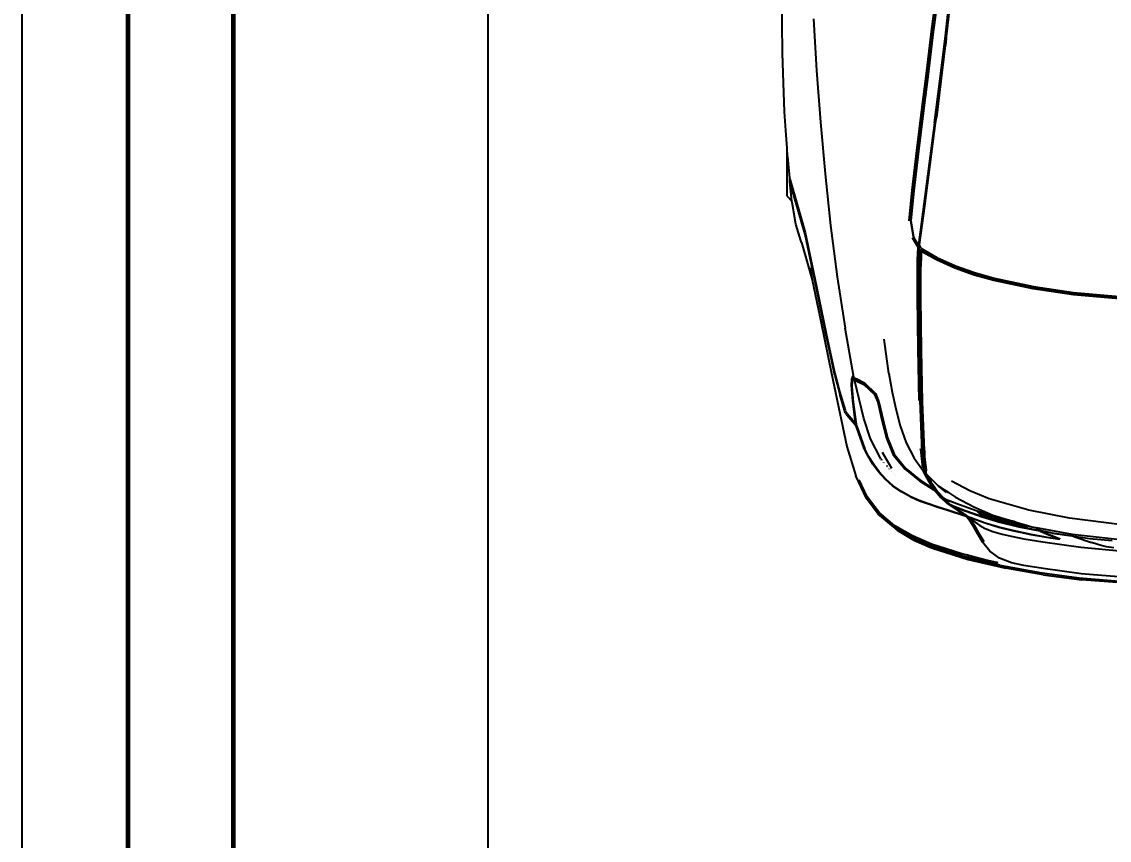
# Model space of a CAD drawing. Header units: metres. Extents: x 54.3 to 102.1, y 17 to 45.8.
# Drawn here: x 71.001 to 72.541, y 27.629 to 28.788 of the extents above; entities that cross this region are included whole.
import ezdxf

# ---------------------------------------------------------------- set-up
doc = ezdxf.new("R2010")
doc.units = ezdxf.units.M
doc.layers.get('Defpoints').update_dxf_attribs({"lineweight": 0})
doc.layers.add('A-WALL', color=6, linetype='Continuous', lineweight=60)
doc.layers.add('Edges', color=7, linetype='Continuous')
doc.styles.add('TEXTS', font='swissl.ttf')
doc.dimstyles.new('Copy of DIMTEXT', dxfattribs={"dimscale": 0.3, "dimtxt": 0.22, "dimasz": 0.18, "dimexe": 0.05, "dimexo": 0.05, "dimgap": 0.05, "dimtad": 0, "dimzin": 1, "dimdsep": 46, "dimtxsty": 'TEXTS', "dimblk": 'ARCHTICK', "dimcen": 0.1, "dimclrd": 256, "dimclre": 6, "dimclrt": 7, "dimadec": 0, "dimazin": 0, "dimtfac": 0.15, "dimtix": 1, "dimtofl": 0, "dimtmove": 1, "dimatfit": 3, "dimldrblk": 'OPEN', "dimfxl": 0, "dimtolj": 1, "dimtzin": 0, "dimarcsym": 0})

# ---------------------------------------------------------------- blocks, each defined once
blk = doc.blocks.new('BMW 7 Series pl')
at = {"layer": 'Edges'}
for p, q in [((2570.6, -329.6), (2584.2, -159.5)), ((2575.3, -162.7), (2562, -325.1)), ((2587.3, -162.2), (2574.7, -324.1)), ((1966.7, -341.3), (1976.6, -227.8)), ((1979.3, -227.9), (1969.3, -341.4)), ((1981.9, -228), (1972, -341.7)), ((2478.3, -344.4), (2490.6, -229.9)), ((2459.1, -233.7), (2444.5, -349.8)), ((2505.5, -325.8), (2513.4, -243.7)), ((2487.3, -307.5), (2491.8, -260)), ((2504.6, -271.8), (2502, -283.1)), ((2506.9, -255.8), (2504.6, -271.8)), ((2499.4, -291.8), (2495.5, -303.6)), ((2502, -283.1), (2499.4, -291.8)), ((2482.5, -340.1), (2487.3, -307.5)), ((2483.2, -340.6), (2495.5, -303.6)), ((2495.2, -305.8), (2495.5, -303.6)), ((1954.1, -425.9), (1966.7, -341.3)), ((1969.3, -341.4), (1956.7, -426.1)), ((1972, -341.7), (1959.4, -426.5)), ((2464.9, -416.9), (2478.3, -344.4)), ((2476.6, -380.9), (2482.5, -340.1)), ((2482.7, -343.6), (2477.2, -377.2)), ((2482.5, -340.1), (2483.2, -340.6)), ((2483.2, -340.6), (2482.7, -343.6)), ((2494.6, -406.5), (2505.5, -325.8)), ((2562, -325.1), (2551.1, -405.9)), ((2559.3, -412.5), (2570.6, -329.6)), ((2564, -404.6), (2574.7, -324.1)), ((2444.5, -349.8), (2427.5, -435.9)), ((2475.7, -386.4), (2471.1, -409.5)), ((2471.6, -412), (2480.8, -389.8)), ((2472.2, -408.3), (2486.6, -373.1)), ((2475.7, -386.4), (2474.7, -392.3)), ((2475.7, -386.4), (2475.8, -385.6)), ((2475.7, -386.4), (2475.7, -386.4)), ((2475.8, -385.6), (2476.1, -383.9)), ((2476.1, -383.9), (2476.6, -380.9)), ((2477.2, -377.2), (2476.6, -380.9)), ((2477.3, -377.2), (2477.2, -377.2)), ((2486.4, -389.7), (2479.1, -431.1)), ((2486.9, -389.4), (2479.5, -431.2)), ((2480.8, -389.7), (2483.1, -384.3)), ((2480.8, -389.8), (2480.8, -389.7)), ((2483.1, -384.3), (2486.7, -375.6)), ((2487.8, -377.8), (2486.4, -389.7)), ((2486.6, -373.1), (2487.5, -370.9)), ((2487.8, -374.7), (2486.6, -373.1)), ((2486.6, -376.6), (2486.9, -376.9)), ((2486.7, -375.6), (2486.9, -374.9)), ((2486.7, -376), (2487.8, -375.6)), ((2486.9, -374.9), (2487.8, -374.7)), ((2488.6, -375.2), (2486.9, -389.4)), ((2487.4, -377.4), (2487.8, -377.8)), ((2487.5, -370.9), (2488.5, -370.6)), ((2487.8, -374.7), (2487.8, -375.6)), ((2487.8, -375.6), (2488.6, -375.2)), ((2487.8, -375.6), (2487.8, -377.8)), ((2488.5, -370.6), (2488.6, -375.2)), ((2464.9, -416.9), (2469.4, -411.9)), ((2468.7, -413.7), (2468.8, -413.4)), ((2469.4, -411.9), (2469.6, -411.7)), ((2469.4, -411.9), (2470.1, -414.4)), ((2469.6, -411.7), (2469.8, -411.5)), ((2469.7, -411.7), (2469.6, -411.7)), ((2469.7, -411.7), (2469.8, -411.5)), ((2470.5, -412.4), (2469.7, -411.7)), ((2469.8, -411.5), (2470, -411.2)), ((2470, -411.2), (2470.9, -410.2)), ((2470.5, -412.4), (2470.6, -411.7)), ((2471.1, -413), (2470.5, -412.4)), ((2470.6, -415.9), (2471.1, -413)), ((2470.9, -410.2), (2471.1, -409.5)), ((2471.1, -409.5), (2472, -408.7)), ((2471.1, -413), (2471.6, -412)), ((2472.2, -407.4), (2472, -408.7)), ((2472, -408.7), (2472.2, -408.3)), ((2473.2, -401.6), (2472.2, -407.4)), ((2474.7, -392.4), (2473.2, -401.5)), ((2473.2, -401.5), (2473.2, -401.6)), ((2474.7, -392.3), (2474.7, -392.4)), ((2487.9, -446.6), (2494.6, -406.5)), ((2543.6, -497), (2559.3, -412.5)), ((2551.1, -405.9), (2544.5, -446.2)), ((2564, -404.6), (2549.9, -484.7)), ((1936.3, -509.6), (1954.1, -425.9)), ((1956.7, -426.1), (1939, -509.7)), ((1959.4, -426.5), (1941.6, -510.3)), ((2427.5, -435.9), (2403.1, -520.1)), ((2457.7, -445.8), (2462.6, -429.4)), ((2461.2, -459.5), (2469.8, -415.8)), ((2462.6, -429.4), (2464.1, -421.1)), ((2463.1, -453.7), (2469, -423.9)), ((2469.7, -414.9), (2464.1, -421.1)), ((2464.1, -421.1), (2464.9, -416.9)), ((2469, -423.9), (2470.6, -415.9)), ((2469, -423.9), (2469.2, -423.8)), ((2470.1, -414.4), (2469.7, -414.9)), ((2469.7, -414.9), (2469.7, -414.9)), ((2469.8, -415.8), (2470.1, -414.4)), ((2479.1, -431.1), (2470.5, -470.1)), ((2479.5, -431.2), (2474.6, -453.6)), ((2447.7, -497.6), (2456.9, -460)), ((2451.9, -497.2), (2461.2, -459.5)), ((2452.6, -497.3), (2461.9, -459.7)), ((2453.3, -460.3), (2457.7, -445.8)), ((2456.9, -460), (2460.2, -443.3)), ((2457.7, -445.8), (2460.2, -443.3)), ((2460.2, -443.3), (2464.7, -439)), ((2464.7, -439), (2460.4, -460.7)), ((2461.9, -459.7), (2462.4, -457.4)), ((2462.4, -457.4), (2463.1, -453.7)), ((2462.4, -457.4), (2462.6, -457.4)), ((2463.3, -453.7), (2463.1, -453.7)), ((2473.8, -457.2), (2470.9, -470.2)), ((2474.6, -453.6), (2473.8, -457.2)), ((2473.8, -457.2), (2473.8, -457.2)), ((2474.7, -453.6), (2474.6, -453.6)), ((2483.4, -469.7), (2487.9, -446.6)), ((2544.5, -446.2), (2538.5, -472.6)), ((2437.7, -512.4), (2446.9, -481.8)), ((2440.4, -507.1), (2446.9, -481.8)), ((2451, -469), (2441.2, -507.3)), ((2442.1, -506.1), (2451.8, -467.8)), ((2446.9, -481.8), (2451.6, -466.1)), ((2451.6, -466.1), (2451, -469)), ((2460.4, -460.7), (2451.1, -498.4)), ((2451.6, -466.1), (2453.3, -460.3)), ((2451.8, -467.8), (2453.3, -460.3)), ((2470.5, -470.1), (2463.3, -499.6)), ((2470.9, -470.2), (2463.8, -499.6)), ((2468.1, -482.3), (2468.2, -482.3)), ((2468.7, -480.3), (2468.6, -480.3)), ((2469.9, -475.3), (2469.9, -475.3)), ((2478.4, -492.6), (2483.4, -469.7)), ((2538.5, -472.6), (2529.1, -498.1)), ((2432.7, -537.2), (2442.1, -506.1)), ((2437.2, -533.3), (2447.7, -497.6)), ((2451.1, -498.4), (2440.2, -535.5)), ((2441.1, -534.2), (2451.9, -497.2)), ((2441.8, -534.4), (2452.6, -497.3)), ((2463.3, -499.6), (2454.8, -528.2)), ((2463.8, -499.6), (2455.2, -528.3)), ((2472.8, -512.3), (2478.4, -492.6)), ((2529.1, -498.1), (2514, -518.8)), ((2544.8, -501.3), (2530.2, -564.6)), ((2531.6, -564.1), (2549.9, -484.7)), ((2538.2, -504), (2532.1, -528.8)), ((2542.5, -501.9), (2537.3, -523.2)), ((2538.9, -501.2), (2538.2, -504)), ((2538.5, -503.8), (2538.2, -504)), ((2542.9, -500.3), (2542.5, -501.9)), ((2544.8, -501.3), (2542.5, -501.9)), ((2542.9, -500.3), (2544.3, -496.4)), ((2543.4, -498), (2542.9, -500.3)), ((2543.4, -498), (2543.6, -497)), ((2544.3, -496.4), (2543.6, -497)), ((2544.3, -496.4), (2544.8, -501.3)), ((1924.8, -550.8), (1936.3, -509.6)), ((1939, -509.7), (1927.5, -551)), ((1941.6, -510.3), (1930.1, -551.7)), ((2403.1, -520.1), (2386.5, -560.8)), ((2420.4, -552.4), (2437.7, -512.4)), ((2429, -545), (2440.4, -507.1)), ((2441.2, -507.3), (2429.8, -545.2)), ((2454.8, -528.2), (2443.8, -559)), ((2455.2, -528.3), (2443.9, -560)), ((2459.8, -539.8), (2466.4, -528.1)), ((2466.4, -528.1), (2472.8, -512.3)), ((2514, -518.8), (2495.5, -533.4)), ((2537.3, -523.2), (2525.6, -571.4)), ((2532.1, -528.8), (2526.7, -550.3)), ((2527.9, -564.1), (2537.3, -523.2)), ((2532.1, -528.8), (2532.6, -527.3)), ((1910.6, -591.3), (1924.8, -550.8)), ((1927.5, -551), (1913.3, -591.5)), ((1930.1, -551.7), (1915.8, -592.4)), ((2415.6, -582.4), (2429, -545)), ((2429.8, -545.2), (2416.4, -582.7)), ((2428.3, -570.7), (2441.1, -534.2)), ((2428.8, -570.9), (2441.8, -534.4)), ((2430.7, -543.9), (2430.8, -543.8)), ((2440.2, -535.5), (2430.8, -543.8)), ((2430.8, -543.8), (2432.7, -537.2)), ((2432.7, -537.2), (2437.2, -533.3)), ((2437.2, -533.3), (2437.2, -533.3)), ((2440.2, -535.5), (2437.2, -533.3)), ((2446.8, -559.3), (2458.8, -551.3)), ((2448.3, -555.6), (2453.7, -548.7)), ((2452.1, -550.3), (2450.3, -553)), ((2453.7, -548.7), (2459.8, -539.8)), ((2456.3, -544.1), (2454.4, -547)), ((2458.8, -551.3), (2475.3, -542.2)), ((2477, -544.4), (2460.3, -553.7)), ((2475.3, -542.2), (2493.6, -531.3)), ((2495.5, -533.4), (2477, -544.4)), ((2526.7, -550.3), (2523.5, -563.4)), ((2526.7, -550.3), (2525.5, -555.8)), ((2386.5, -560.8), (2365.9, -599.5)), ((2399.9, -590.8), (2420.4, -552.4)), ((2416.5, -601), (2428.6, -571.4)), ((2416.8, -600.6), (2439.3, -567.3)), ((2425.3, -578), (2427.4, -572.7)), ((2427.4, -572.7), (2427.9, -571.5)), ((2427.4, -572.7), (2428, -572.7)), ((2427.5, -587.6), (2439.9, -569.5)), ((2439.4, -570.9), (2427.5, -607.3)), ((2427.9, -571.5), (2428.3, -570.7)), ((2427.9, -571.5), (2428.6, -571.4)), ((2440, -571), (2428.2, -607.4)), ((2428.6, -571.4), (2428.8, -570.9)), ((2439.6, -566.9), (2439.3, -567.3)), ((2439.9, -569.5), (2439.3, -567.3)), ((2439.9, -569.5), (2439.4, -570.9)), ((2441.5, -564), (2439.6, -566.9)), ((2439.6, -566.9), (2440.9, -568.3)), ((2440.9, -568.3), (2440, -571)), ((2448.2, -561.8), (2440.9, -568.3)), ((2441.5, -564), (2446.8, -559.3)), ((2442.5, -562.6), (2441.5, -564)), ((2442.6, -562.2), (2442.3, -562.6)), ((2442.5, -562.6), (2442.3, -562.6)), ((2442.3, -562.6), (2442.3, -562.7)), ((2442.6, -562.2), (2442.5, -562.6)), ((2443.4, -561.4), (2442.6, -562.2)), ((2442.8, -561.7), (2442.6, -562.2)), ((2442.7, -561.8), (2442.8, -561.7)), ((2443.5, -559.9), (2442.8, -561.7)), ((2442.8, -561.7), (2443.4, -561.4)), ((2443.9, -560), (2443.4, -561.4)), ((2443.4, -561.4), (2443.7, -561)), ((2443.4, -561.4), (2443.4, -561.4)), ((2443.8, -559), (2443.5, -559.9)), ((2443.7, -561), (2445.6, -558.8)), ((2444.4, -560.3), (2443.7, -561)), ((2443.8, -559), (2444.3, -558.5)), ((2445.6, -558.8), (2444.4, -560.3)), ((2445.6, -558.8), (2448.3, -555.6)), ((2460.3, -553.7), (2448.2, -561.8)), ((2450.3, -553), (2448.6, -555.1)), ((2530.2, -564.6), (2505.6, -642.4)), ((2507.2, -641.8), (2531.6, -564.1)), ((2522.9, -565.7), (2520, -577.8)), ((2523.5, -563.4), (2522.9, -565.7)), ((2522.9, -565.7), (2523.2, -564.8)), ((2523.8, -562.5), (2523.5, -563.4)), ((2525.6, -571.4), (2524.5, -575.8)), ((2525.6, -571.4), (2527.9, -564.1)), ((1892.7, -630.3), (1910.6, -591.3)), ((1913.3, -591.5), (1895.5, -630.4)), ((1915.8, -592.4), (1898, -631.6)), ((2390, -606.1), (2399.9, -590.8)), ((2404, -612.4), (2415.6, -582.4)), ((2416.4, -582.7), (2404.8, -612.9)), ((2413.3, -608.5), (2427.5, -587.6)), ((2416.6, -599.3), (2425.3, -578)), ((2425.3, -578), (2425.4, -577.9)), ((2425.4, -577.8), (2425.4, -577.9)), ((2520, -577.8), (2499.2, -641.8)), ((2524.5, -575.8), (2513, -611.1)), ((1430.5, -613.2), (1339.8, -602.9)), ((1426.3, -610.2), (1371.4, -603.9)), ((1426.5, -610.2), (1426.3, -610.2)), ((1427.8, -610.4), (1426.5, -610.2)), ((1427.8, -610.4), (1427.9, -610.4)), ((1430.4, -610.7), (1427.9, -610.4)), ((1430.4, -610.7), (1430.7, -610.7)), ((1520, -624.3), (1430.5, -613.2)), ((1430.7, -610.7), (1444.7, -612.4)), ((1444.8, -612.5), (1444.7, -612.4)), ((1496.5, -618.9), (1444.8, -612.5)), ((1496.5, -618.9), (1496.6, -618.8)), ((1501.7, -619.5), (1496.6, -618.8)), ((1501.7, -619.5), (1501.7, -619.5)), ((1519.8, -621.7), (1501.7, -619.5)), ((2376.1, -627.6), (2390, -606.1)), ((2390, -606.1), (2377.9, -625.5)), ((2377.9, -625.5), (2389.8, -610.7)), ((2385.6, -631.7), (2399.7, -619.3)), ((2387.7, -629.1), (2401.6, -616.6)), ((2412.1, -605.9), (2399.7, -619.3)), ((2400.9, -621.9), (2413.3, -608.5)), ((2401.6, -616.6), (2402.8, -615.5)), ((2402.7, -614.2), (2403.7, -613.2)), ((2402.8, -615), (2403, -614.8)), ((2402.8, -615.5), (2403, -614.8)), ((2403, -614.8), (2403.7, -613.2)), ((2403, -614.8), (2404.3, -614)), ((2403.7, -613.2), (2404, -612.4)), ((2403.7, -613.2), (2404.2, -612.6)), ((2404.8, -612.9), (2404.3, -614)), ((2404.3, -614), (2404.7, -613.6)), ((2404.6, -613), (2404.5, -613.1)), ((2404.6, -613), (2404.6, -612.8)), ((2404.7, -613.6), (2412.5, -605.3)), ((2405.2, -612.6), (2405, -612.4)), ((2405.3, -612.3), (2405.2, -612.2)), ((2412.5, -605.3), (2412.1, -605.9)), ((2412.5, -605.3), (2414.4, -603.3)), ((2414.4, -603.3), (2415.4, -602.2)), ((2414.8, -602.4), (2415.4, -602.2)), ((2415.5, -601.7), (2415.1, -601.9)), ((2415.4, -602.2), (2415.7, -601.5)), ((2415.7, -601.5), (2416.6, -599.3)), ((2416.5, -601), (2415.7, -601.5)), ((2416.8, -600.6), (2416.5, -601)), ((2427.5, -607.3), (2420.8, -627.8)), ((2428.2, -607.4), (2421.5, -627.7)), ((2513, -611.1), (2502.2, -644.1)), ((2503.3, -641.6), (2513, -611.1)), ((1414.6, -642.1), (1329, -630.6)), ((1329.2, -627.8), (1414.8, -639.4)), ((1330.2, -626.7), (1415.9, -638.1)), ((1503.6, -652.6), (1414.6, -642.1)), ((1414.8, -639.4), (1503.7, -649.8)), ((1415.9, -638.1), (1504.9, -648.6)), ((1520.1, -621.8), (1519.8, -621.7)), ((1608.4, -635.7), (1520, -624.3)), ((1520.1, -621.8), (1596.5, -631.6)), ((1596.5, -631.6), (1596.5, -631.6)), ((1608.3, -633.1), (1596.5, -631.6)), ((1608.6, -633.1), (1608.3, -633.1)), ((1608.4, -635.7), (1865.8, -669.7)), ((1696.2, -644.6), (1608.6, -633.1)), ((1873.5, -664.2), (1892.7, -630.3)), ((1895.5, -630.4), (1876, -664.9)), ((1898, -631.6), (1880.6, -662.3)), ((2352, -651.7), (2372.5, -631.2)), ((2372.5, -631.2), (2354.3, -650.6)), ((2363.6, -666), (2382.4, -637.9)), ((2365, -667), (2383.4, -638.4)), ((2365.5, -644.2), (2367.1, -643.3)), ((2379.2, -636.3), (2366.2, -644.8)), ((2367.1, -643.3), (2366.2, -644.8)), ((2382.4, -637.4), (2366.3, -647.7)), ((2367.2, -643.2), (2367.1, -643.3)), ((2367.1, -643.3), (2367.2, -643.2)), ((2367.1, -643.3), (2367.1, -643.3)), ((2367.2, -643.2), (2370.1, -641.4)), ((2370.1, -641.4), (2380.3, -634.3)), ((2372.5, -631.2), (2376.1, -627.6)), ((2376.1, -627.6), (2377.9, -625.5)), ((2383.9, -633.2), (2379.2, -636.3)), ((2380.5, -634.3), (2379.2, -636.3)), ((2380.3, -634.3), (2380.6, -634.1)), ((2380.3, -634.3), (2380.5, -634.3)), ((2380.5, -634.3), (2383.9, -633.2)), ((2381.3, -633.6), (2380.5, -634.3)), ((2380.5, -634.3), (2380.6, -634.1)), ((2380.5, -634.3), (2380.5, -634.3)), ((2380.6, -634.1), (2381.3, -633.6)), ((2381.8, -633.2), (2381.3, -633.6)), ((2381.3, -633.6), (2381.8, -633.2)), ((2381.3, -633.6), (2381.3, -633.6)), ((2381.8, -633.2), (2387.7, -629.1)), ((2382.6, -637.3), (2382.4, -637.4)), ((2382.4, -637.9), (2382.7, -637.4)), ((2382.6, -637.3), (2382.5, -637.2)), ((2382.9, -637.1), (2382.6, -636.8)), ((2382.9, -637.1), (2382.6, -637.3)), ((2382.7, -637.4), (2382.6, -637.3)), ((2382.6, -637.9), (2383.5, -638.3)), ((2382.7, -637.4), (2383, -637.1)), ((2383.5, -638.3), (2382.7, -637.4)), ((2383.1, -637), (2382.9, -637.1)), ((2383, -637.1), (2382.9, -637.1)), ((2383, -637.1), (2383.1, -637)), ((2383.7, -638), (2383, -637.1)), ((2383.5, -638.3), (2383, -638.2)), ((2383.9, -633.2), (2383.1, -637)), ((2383.4, -638.4), (2383.5, -638.3)), ((2383.5, -638.3), (2383.6, -638.3)), ((2383.5, -638.3), (2383.5, -638.3)), ((2383.5, -638.3), (2383.5, -638.3)), ((2383.6, -638.3), (2383.7, -638)), ((2383.7, -636.1), (2384.3, -636.7)), ((2383.7, -638), (2384.3, -636.7)), ((2383.7, -638), (2384.4, -636.9)), ((2383.9, -633.2), (2385.6, -631.7)), ((2384.1, -633.6), (2383.9, -633.2)), ((2384.1, -633.6), (2384.5, -633.9)), ((2384.3, -634), (2384.1, -633.6)), ((2384.2, -636.1), (2384.4, -635.9)), ((2384.5, -633.9), (2384.3, -634)), ((2384.4, -634), (2384.3, -634)), ((2384.3, -636.7), (2384.5, -636.3)), ((2384.3, -636.7), (2384.4, -636.9)), ((2384.4, -634), (2384.5, -633.9)), ((2384.5, -634.3), (2384.4, -634)), ((2384.4, -636.9), (2384.5, -636.8)), ((2384.5, -634.3), (2384.5, -633.9)), ((2384.8, -634.7), (2384.5, -634.3)), ((2384.5, -636.8), (2385.3, -635.5)), ((2384.5, -636.3), (2384.8, -635.7)), ((2384.5, -636.3), (2384.5, -635.8)), ((2384.5, -636.8), (2384.5, -636.3)), ((2384.5, -637.2), (2384.5, -637.1)), ((2384.6, -637), (2384.6, -637)), ((2385.1, -634.7), (2384.8, -634.7)), ((2385, -635), (2384.8, -634.7)), ((2385, -635), (2385.1, -634.7)), ((2385.1, -635.1), (2385, -635)), ((2385.1, -634.7), (2385.5, -634.1)), ((2385.1, -635.1), (2385.2, -634.7)), ((2385.2, -634.7), (2385.1, -634.7)), ((2385.2, -635.3), (2385.1, -635.1)), ((2385.2, -634.7), (2385.5, -634.1)), ((2386.2, -634.7), (2385.2, -634.7)), ((2385.5, -635.3), (2385.2, -635.3)), ((2385.3, -635.5), (2385.2, -635.3)), ((2385.3, -635.5), (2385.5, -635.3)), ((2385.5, -634.1), (2385.6, -633.9)), ((2385.5, -634.1), (2385.7, -633.9)), ((2385.5, -635.3), (2386.2, -634.7)), ((2386.2, -634.7), (2386.5, -634.5)), ((2386.3, -634.8), (2386.3, -634.8)), ((2386.6, -634.2), (2386.5, -634.5)), ((2386.5, -634.5), (2386.7, -634.3)), ((2386.7, -634.3), (2400.9, -621.9)), ((2420.8, -627.8), (2414.1, -648.5)), ((2421.5, -627.7), (2415, -648)), ((2419.4, -635.3), (2419.3, -635.3)), ((2419.6, -634.7), (2419.5, -634.7)), ((2421.1, -630.2), (2421, -630.2)), ((2499.2, -641.8), (2482, -681.9)), ((2505.6, -642.4), (2489.1, -680)), ((2490.9, -679.4), (2507.2, -641.8)), ((2502.2, -644.1), (2502, -644.8)), ((2502.2, -644.1), (2503.3, -641.6)), ((1580.5, -662.3), (1503.6, -652.6)), ((1503.7, -649.8), (1580.6, -659.5)), ((1504.9, -648.6), (1581.9, -658.5)), ((1666.3, -672.8), (1580.5, -662.3)), ((1580.6, -659.5), (1666.4, -670.1)), ((1581.9, -658.5), (1667.7, -669.1)), ((1696.5, -644.6), (1696.2, -644.6)), ((1783.8, -656.1), (1696.5, -644.6)), ((1784.1, -656.1), (1783.8, -656.1)), ((1865.8, -667), (1784.1, -656.1)), ((1867.7, -667.2), (1865.8, -667)), ((1867.7, -667.2), (1873.5, -664.2)), ((1876, -664.9), (1880, -663.4)), ((1898.5, -665.6), (1876, -664.9)), ((1880.6, -662.3), (1880, -663.4)), ((1880, -663.4), (1899.3, -664)), ((1898.5, -665.6), (1925.1, -666.1)), ((1925.6, -664.4), (1899.3, -664)), ((1919.2, -668.9), (1925.7, -666.1)), ((1925.1, -666.1), (1925.7, -666.1)), ((1979.2, -664.3), (1925.6, -664.4)), ((1925.7, -666.1), (1978.8, -666.1)), ((1978.8, -666.1), (2088.2, -664.7)), ((2088.5, -663), (1979.2, -664.3)), ((2148, -666.6), (2086.1, -667.7)), ((2088.2, -664.7), (2148, -663.6)), ((2198, -661), (2088.5, -663)), ((2148, -663.6), (2197.8, -662.7)), ((2148, -663.6), (2148, -666.6)), ((2195.5, -665.7), (2148, -666.6)), ((2304, -661.3), (2195.5, -665.7)), ((2197.8, -662.7), (2294.2, -658.8)), ((2301.5, -656.8), (2198, -661)), ((2308.1, -658.2), (2294.2, -658.8)), ((2324.2, -659.2), (2294.2, -658.8)), ((2296.6, -666.1), (2304.4, -664)), ((2301.5, -656.8), (2308.7, -656.9)), ((2308.6, -657), (2301.5, -656.9)), ((2324.2, -659.2), (2304, -661.3)), ((2337.7, -660.5), (2304.4, -664)), ((2308.1, -658.2), (2318.2, -657.1)), ((2308.7, -656.9), (2315.4, -656.5)), ((2315, -657.1), (2313, -657)), ((2315.4, -656.5), (2342.2, -653.4)), ((2317.7, -678.7), (2340.2, -662.2)), ((2318.2, -657.1), (2341.5, -654.6)), ((2341.6, -657.4), (2318.2, -657.1)), ((2324.2, -659.2), (2341.6, -657.4)), ((2339, -695.9), (2363.6, -666)), ((2340.2, -662.2), (2344.5, -660.2)), ((2340.7, -697.5), (2365, -667)), ((2341.5, -654.6), (2346.9, -654.2)), ((2344, -657.1), (2341.6, -657.4)), ((2342.2, -653.4), (2347.9, -653.6)), ((2344, -657.1), (2364.9, -645.6)), ((2346.9, -658.3), (2344.5, -660.2)), ((2345.1, -659.5), (2344.7, -659.8)), ((2345.1, -659.5), (2344.8, -659.5)), ((2346.9, -658.3), (2345.1, -659.5)), ((2346.9, -657.5), (2345.9, -657.4)), ((2366.3, -647.7), (2346.9, -658.3)), ((2346.9, -654.2), (2347.9, -653.6)), ((2346.9, -654.2), (2348.9, -653.7)), ((2347.9, -653.6), (2348.9, -653.7)), ((2348.9, -653.7), (2352, -651.7)), ((2348.9, -653.7), (2351.8, -652.7)), ((2351.8, -652.7), (2365.5, -644.2)), ((2365.5, -644.2), (2364.9, -645.6)), ((2365.8, -645), (2364.9, -645.6)), ((2366.2, -644.8), (2365.8, -645)), ((2414.1, -648.5), (2407.1, -668.3)), ((2415, -648), (2408.2, -667.5)), ((2502, -644.8), (2484.9, -684.2)), ((1750.4, -682.6), (1666.3, -672.8)), ((1666.4, -670.1), (1750.5, -679.8)), ((1667.7, -669.1), (1751.7, -679)), ((1815.1, -689.2), (1750.4, -682.6)), ((1750.5, -679.8), (1814.8, -686.5)), ((1751.7, -679), (1815.7, -685.6)), ((1814.8, -686.5), (1849.4, -680.5)), ((1815.7, -685.6), (1849.6, -679.8)), ((1849.4, -680.5), (1871.1, -667.7)), ((1849.6, -679.8), (1866.6, -669.8)), ((1850.6, -683.1), (1872.1, -670.4)), ((1866.6, -669.8), (1865.8, -669.7)), ((1871.1, -667.7), (1866.6, -669.8)), ((1871.1, -667.7), (1867.7, -667.2)), ((1896.7, -668.6), (1871.1, -667.7)), ((1897, -671.2), (1872.1, -670.4)), ((1919.2, -668.9), (1896.7, -668.6)), ((1923.5, -671.5), (1897, -671.2)), ((1923.3, -669), (1919.2, -668.9)), ((1976.8, -669), (1923.3, -669)), ((1977.1, -671.4), (1923.5, -671.5)), ((2086.1, -667.7), (1976.8, -669)), ((2086.3, -670.1), (1977.1, -671.4)), ((2195.7, -668.1), (2086.3, -670.1)), ((2285.2, -695.5), (2317.7, -678.7)), ((2398.3, -687.1), (2387.8, -705.3)), ((2399.3, -686.5), (2388.8, -705.2)), ((2407.1, -668.3), (2398.3, -687.1)), ((2400.5, -684), (2399.3, -686.5)), ((2400.6, -684), (2400.5, -684)), ((2408.2, -667.5), (2400.6, -684)), ((2482, -681.9), (2460.2, -719.6)), ((2484.9, -684.2), (2465.6, -717.3)), ((2489.1, -680), (2467.5, -715.4)), ((2469.9, -714.7), (2490.9, -679.4)), ((2213.2, -717.6), (2248.7, -708.3)), ((2248.7, -708.3), (2285.2, -695.5)), ((2309.2, -720.8), (2339, -695.9)), ((2310.4, -723), (2340.7, -697.5)), ((2387.8, -705.3), (2375.7, -722.8)), ((2388.8, -705.2), (2376.3, -723.4)), ((2138.6, -732), (2065.4, -742.2)), ((2138.6, -732), (2178.1, -725)), ((2178.1, -725), (2213.2, -717.6)), ((2236.7, -744.4), (2274.3, -734.8)), ((2274.3, -734.8), (2309.2, -720.8)), ((2275, -737.1), (2310.4, -723)), ((2339, -726), (2305.2, -745.3)), ((2333.8, -736.3), (2334, -736.1)), ((2334, -736.1), (2334.1, -736)), ((2334.1, -736), (2334.3, -735.8)), ((2334.8, -735.3), (2335.1, -735.2)), ((2336.9, -733.5), (2337, -733.6)), ((2337.1, -733.5), (2337.1, -733.4)), ((2338.6, -732.2), (2338.6, -732.1)), ((2340.4, -730.7), (2340.2, -730.7)), ((2340.4, -730.6), (2340.5, -730.6)), ((2340.6, -730.4), (2340.7, -730.4)), ((2344.6, -727), (2344.6, -727)), ((2346, -725.8), (2346, -725.8)), ((2349, -723.2), (2349, -723.2)), ((2349, -723.2), (2349, -723.2)), ((2349.1, -723.1), (2349.1, -723.1)), ((2354.2, -718.8), (2354.3, -718.7)), ((2375.7, -722.8), (2361.7, -738.8)), ((2376.3, -723.4), (2361.9, -740)), ((2460.2, -719.6), (2432.3, -752.8)), ((2445.4, -742.9), (2469.9, -714.7)), ((2463.2, -721.4), (2445.4, -742.9)), ((2464.9, -718.6), (2463.2, -721.4)), ((2467.7, -715.8), (2464.9, -718.6)), ((2465.6, -717.3), (2464.9, -718.6)), ((2467.5, -715.4), (2465.6, -717.3)), ((2467.7, -715.8), (2468.7, -714.8)), ((2180.3, -760.2), (2198, -753.1)), ((2181.1, -760.1), (2198, -753.1)), ((2182.7, -762.5), (2199, -755.6)), ((2198, -753.1), (2236.7, -744.4)), ((2199, -755.6), (2237.3, -746.9)), ((2237.3, -746.9), (2275, -737.1)), ((2318.7, -749.1), (2276.3, -770.9)), ((2318.7, -749.1), (2320.2, -747.9)), ((2321.4, -747), (2320.2, -747.9)), ((2321, -747.2), (2321.4, -747)), ((2326.4, -742.7), (2325.9, -743)), ((2328, -741.1), (2328.3, -741)), ((2346.2, -754.1), (2329.9, -766.1)), ((2346.5, -752.5), (2330.7, -764.2)), ((2333, -736.9), (2333.1, -736.9)), ((2333.1, -736.9), (2333, -736.9)), ((2333.2, -736.7), (2333.3, -736.7)), ((2333.7, -736.4), (2333.8, -736.3)), ((2333.8, -736.2), (2333.8, -736.3)), ((2361.9, -740), (2346.2, -754.1)), ((2361.7, -738.8), (2346.5, -752.5)), ((2432.3, -752.8), (2398.9, -778)), ((2435.7, -754.5), (2402.7, -779.6)), ((2445.4, -742.9), (2435.7, -754.5)), ((2158.1, -783.6), (2180.3, -760.2)), ((2175.7, -766), (2159.9, -782.9)), ((2161.7, -785.1), (2182.7, -762.5)), ((2181.1, -760.1), (2175.7, -765.9)), ((2175.7, -765.9), (2175.7, -766)), ((2276.3, -770.9), (2233.6, -785.2)), ((2313.5, -776.1), (2296.7, -784.6)), ((2314.5, -774.1), (2298.2, -782.6)), ((2329.9, -766.1), (2313.5, -776.1)), ((2330.7, -764.2), (2314.5, -774.1)), ((2402.7, -779.6), (2355.1, -802)), ((2398.9, -778), (2363.2, -794.8)), ((2147.8, -805.2), (2147, -805.5)), ((2147.8, -805.2), (2149.7, -799.9)), ((2148, -804.9), (2147.8, -805.2)), ((2148.4, -804.5), (2148, -804.9)), ((2148, -804.9), (2150.7, -804.8)), ((2149.4, -803.3), (2148.4, -804.5)), ((2148.4, -804.5), (2148.8, -804.4)), ((2148.8, -804.4), (2150.3, -804)), ((2149.4, -803.3), (2151.4, -799.5)), ((2150.3, -804), (2149.4, -803.3)), ((2149.7, -799.9), (2158.1, -783.6)), ((2152.1, -805.2), (2150.3, -804)), ((2150.7, -804.8), (2152.1, -805.2)), ((2151.4, -799.4), (2159.6, -783.3)), ((2151.4, -799.5), (2151.4, -799.4)), ((2152.1, -805.2), (2153.7, -801)), ((2154.5, -804.2), (2152.1, -805.2)), ((2153.7, -801), (2161.7, -785.1)), ((2233.6, -785.2), (2154.5, -804.2)), ((2159.6, -783.3), (2159.8, -783.1)), ((2159.6, -783.3), (2159.6, -783.3)), ((2159.6, -783.3), (2159.6, -783.3)), ((2159.8, -783.1), (2159.9, -782.9)), ((2242.3, -802.8), (2196.1, -808.5)), ((2245.3, -800.7), (2198.7, -806.8)), ((2222.7, -820.1), (2242.9, -803.6)), ((2225.8, -821), (2249.1, -801.3)), ((2243.4, -802.7), (2242.3, -802.8)), ((2242.9, -803.6), (2244, -802.6)), ((2243.4, -802.7), (2243, -803.1)), ((2244, -802.6), (2243.4, -802.7)), ((2244.7, -801.6), (2244, -802.6)), ((2245.3, -800.7), (2244.7, -801.6)), ((2244.7, -801.6), (2245.8, -800.7)), ((2245.8, -800.7), (2245.3, -800.7)), ((2247.9, -800.4), (2245.8, -800.7)), ((2247.9, -800.4), (2248.3, -800.3)), ((2248.3, -800.3), (2298.2, -782.6)), ((2248.3, -800.3), (2249.1, -801.3)), ((2250.8, -800.7), (2249.1, -801.3)), ((2296.7, -784.6), (2250.8, -800.7)), ((2293, -821.2), (2355.1, -802)), ((1933.9, -841.4), (2042.1, -824.3)), ((2142.7, -806.6), (2042.1, -824.3)), ((2138.4, -853.4), (2293, -821.2)), ((2145.3, -806.2), (2142.7, -806.6)), ((2143.3, -807.9), (2142.7, -806.6)), ((2150.1, -810.6), (2143.3, -807.9)), ((2145.9, -805.9), (2145.3, -806.2)), ((2147, -805.5), (2145.9, -805.9)), ((2145.9, -805.9), (2147.5, -806.6)), ((2147.5, -806.6), (2147, -805.5)), ((2147.6, -806.6), (2147.5, -806.6)), ((2153.8, -809.1), (2147.6, -806.6)), ((2163.8, -811.1), (2150.1, -810.6)), ((2166.8, -809.6), (2153.8, -809.1)), ((2196.1, -808.5), (2163.8, -811.1)), ((2198.7, -806.8), (2166.8, -809.6)), ((2176.4, -836.7), (2216.1, -824.8)), ((2221.1, -824.2), (2182, -835.9)), ((2216.1, -824.8), (2218.5, -823.5)), ((2218.5, -823.5), (2220.7, -821.8)), ((2220.7, -821.8), (2221.2, -821.4)), ((2221.1, -824.2), (2223.6, -822.9)), ((2221.3, -821.3), (2221.2, -821.4)), ((2222.7, -820.1), (2221.3, -821.3)), ((2225.8, -821), (2223.6, -822.9)), ((1825.2, -855.5), (1933.9, -841.4)), ((2096.7, -855.6), (2138.1, -846.5)), ((2142.5, -846.1), (2099, -855.7)), ((2138.1, -846.5), (2176.4, -836.7)), ((2142.5, -846.1), (2142.6, -846.1)), ((2142.6, -846.1), (2182, -835.9)), ((2182, -835.9), (2182, -835.9)), ((1606.8, -876.8), (1716.1, -867.1)), ((1716.1, -867.1), (1825.2, -855.5)), ((1954.5, -885.1), (2053.5, -864.7)), ((2054.3, -865.1), (1958, -885)), ((2030.9, -875.3), (2138.4, -853.4)), ((2053.5, -864.7), (2096.7, -855.6)), ((2099, -855.7), (2054.3, -865.1)), ((1388.1, -891.3), (1497.5, -884.8)), ((1497.5, -884.8), (1606.8, -876.8)), ((1840.2, -909.2), (1954.5, -885.1)), ((1958, -885), (1844.6, -909)), ((1861.4, -916.8), (1940.4, -894.1)), ((1914.1, -899.6), (1940.4, -894.1)), ((1940.4, -894.1), (2030.9, -875.3)), ((1731.6, -940.3), (1840.2, -909.2)), ((1844.6, -909), (1736.9, -940.1)), ((1856.7, -918.3), (1822.1, -928.8)), ((1861.4, -916.8), (1856.7, -918.3)), ((1679.3, -946.3), (1725.1, -942.2)), ((1724, -942.2), (1725.1, -942.2)), ((1725.1, -942.2), (1727.2, -941.6)), ((1727.2, -941.6), (1726.4, -941.5)), ((1727.2, -941.6), (1731.6, -940.3)), ((1731.1, -941.6), (1727.2, -941.6)), ((1736.9, -940.1), (1731.1, -941.6)), ((1731.1, -941.6), (1733, -941.5)), ((1773.6, -937), (1733, -941.5)), ((1763, -947.5), (1773.6, -937)), ((1776.4, -936.6), (1773.6, -937)), ((1822.1, -928.8), (1776.4, -936.6)), ((1397.3, -958.1), (1334.7, -958.5)), ((1460.7, -957.1), (1397.3, -958.1)), ((1523.6, -955.2), (1460.7, -957.1)), ((1585.1, -952.6), (1523.6, -955.2)), ((1624.2, -950.3), (1585.1, -952.6)), ((1661.8, -947.5), (1624.2, -950.3)), ((1679.3, -946.3), (1661.8, -947.5)), ((1763, -947.5), (1661.8, -947.5))]:
    blk.add_line(p, q, dxfattribs=at)
blk = doc.blocks.new('_ArchTick')
at = {"color": 0, "linetype": 'ByBlock', "const_width": 0.15}
blk.add_lwpolyline([(-0.5, -0.5), (0.5, 0.5)], dxfattribs=at)
blk = doc.blocks.new('*D222')
at = {"layer": 'Defpoints', "color": 0, "transparency": 16777216}
for p in [(71.3011, 32.4288), (71.3011, 27.3548), (71.6615, 27.3548)]:
    blk.add_point(p, dxfattribs=at)
at = {"layer": 'Edges', "color": 6, "lineweight": -2, "transparency": 16777216}
for p, q in [((71.3261, 32.4288), (71.6865, 32.4288)), ((71.3261, 27.3548), (71.6865, 27.3548))]:
    blk.add_line(p, q, dxfattribs=at)
at = {"layer": 'Edges', "lineweight": -2, "transparency": 16777216}
for p, q in [((71.6615, 32.4288), (71.6615, 30.1944)), ((71.6615, 27.3548), (71.6615, 29.5893))]:
    blk.add_line(p, q, dxfattribs=at)
at = {"layer": 'Edges', "lineweight": -2, "transparency": 16777216, "xscale": 0.09, "yscale": 0.09, "zscale": 0.09}
for p, rotation in [((71.6615, 32.4288), 90), ((71.6615, 27.3548), 270)]:
    blk.add_blockref('_ArchTick', p, dxfattribs=dict(at, rotation=rotation))
at = {"layer": 'Edges', "color": 7, "transparency": 16777216, "char_height": 0.11, "attachment_point": 5, "rotation": 90, "style": 'TEXTS', "bg_fill": 3, "box_fill_scale": 1.1, "bg_fill_color": 256, "bg_fill_true_color": 13158600, "bg_fill_transparency": 0}
for s, insert in [('\\A1;[16\'-7{\\H0.15x;\\S3/4;}" ft]', (71.7573, 29.8918)), ('\\A1;5.07 m', (71.58, 29.8918))]:
    blk.add_mtext(s, dxfattribs=dict(at, insert=insert))
blk = doc.blocks.new('_Open')
at = {"color": 0, "linetype": 'ByBlock', "lineweight": -2}
for p, q in [((-1, 0.167), (0, 0)), ((-1, -0.167), (0, 0)), ((0, 0), (-1, 0))]:
    blk.add_line(p, q, dxfattribs=at)

msp = doc.modelspace()

# ---------------------------------------------------------------- linework, layer by layer
msp.add_line((71.0011, 45.7568), (71.0011, 17.0048))
at = {"layer": 'A-WALL'}
for p, q in [((71.1511, 32.5788), (71.1511, 27.2048)), ((71.3011, 27.3548), (71.3011, 32.4288))]:
    msp.add_line(p, q, dxfattribs=at)

# ---------------------------------------------------------------- block references
at = {"xscale": 0.0006692596187054165, "yscale": 0.0006692596187054165, "zscale": 0.0006692596187054165, "rotation": 270}
msp.add_blockref('BMW 7 Series pl', (72.7187, 29.7209), dxfattribs=at)

# ---------------------------------------------------------------- next in the draw order: dimensions: what is measured, and where the dimension line sits
at = {"layer": 'Edges'}
dim = msp.add_linear_dim(base=(71.6615, 27.3548), p1=(71.3011, 32.4288), p2=(71.3011, 27.3548), angle=90, dimstyle='Copy of DIMTEXT', override={"dimscale": 0.5, "dimpost": ' m\\X', "dimfxl": 0.9, "dimfxlon": 1, "dimtfill": 1}, dxfattribs=at)
dim.commit()
dim.dimension.update_dxf_attribs({"geometry": '*D222', "text_midpoint": (71.6615, 29.8918)})

doc.saveas('drawing.dxf')
